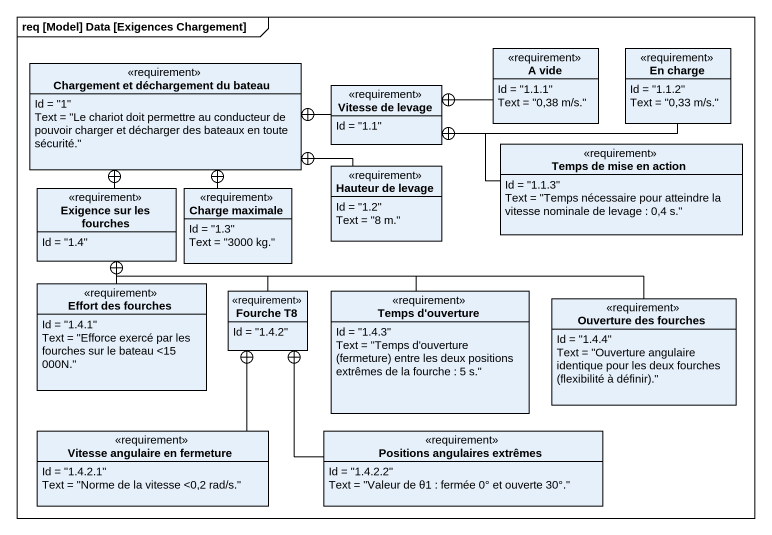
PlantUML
@startuml
mainframe req [Model] Data [Exigences Chargement]
hide circle
hide empty members
class "A vide" as A_vide <<requirement>> {
  Id = "1.1.1"
  Text = "0,38 m/s."
}
class "En charge" as En_charge <<requirement>> {
  Id = "1.1.2"
  Text = "0,33 m/s."
}
class "Chargement et déchargement du bateau" as Chargement_et_déchargement <<requirement>> {
  Id = "1"
  Text = "Le chariot doit permettre au conducteur de pouvoir charger et décharger des bateaux en toute sécurité."
}
class "Vitesse de levage" as Vitesse_de_levage <<requirement>> {
  Id = "1.1"
}
class "Temps de mise en action" as Temps_de_mise_en_action <<requirement>> {
  Id = "1.1.3"
  Text = "Temps nécessaire pour atteindre la vitesse nominale de levage : 0,4 s."
}
class "Exigence sur les fourches" as Exigence_sur_les_fourches <<requirement>> {
  Id = "1.4"
}
class "Charge maximale" as Charge_maximale <<requirement>> {
  Id = "1.3"
  Text = "3000 kg."
}
class "Hauteur de levage" as Hauteur_de_levage <<requirement>> {
  Id = "1.2"
  Text = "8 m."
}
class "Effort des fourches" as Effort_des_fourches <<requirement>> {
  Id = "1.4.1"
  Text = "Efforce exercé par les fourches sur le bateau <15 000N."
}
class "Fourche T8" as Fourche_T8 <<requirement>> {
  Id = "1.4.2"
}
class "Temps d'ouverture" as Temps_d_ouverture <<requirement>> {
  Id = "1.4.3"
  {field} Text = "Temps d'ouverture (fermeture) entre les deux positions extrêmes de la fourche : 5 s."
}
class "Ouverture des fourches" as Ouverture_des_fourches <<requirement>> {
  Id = "1.4.4"
  {field} Text = "Ouverture angulaire identique pour les deux fourches (flexibilité à définir)."
}
class "Vitesse angulaire en fermeture" as Vitesse_angulaire_en <<requirement>> {
  Id = "1.4.2.1"
  Text = "Norme de la vitesse <0,2 rad/s."
}
class "Positions angulaires extrêmes" as Positions_angulaires <<requirement>> {
  Id = "1.4.2.2"
  Text = "Valeur de θ1 : fermée 0° et ouverte 30°."
}
A_vide -left-+ Vitesse_de_levage
En_charge -left-+ Vitesse_de_levage
Vitesse_de_levage -left-+ Chargement_et_déchargement
Temps_de_mise_en_action -left-+ Vitesse_de_levage
Exigence_sur_les_fourches -up-+ Chargement_et_déchargement
Charge_maximale -up-+ Chargement_et_déchargement
Hauteur_de_levage -left-+ Chargement_et_déchargement
Effort_des_fourches -up-+ Exigence_sur_les_fourches
Fourche_T8 -left-+ Exigence_sur_les_fourches
Temps_d_ouverture -left-+ Exigence_sur_les_fourches
Ouverture_des_fourches -left-+ Exigence_sur_les_fourches
Vitesse_angulaire_en -up-+ Fourche_T8
Positions_angulaires -up-+ Fourche_T8
@enduml
